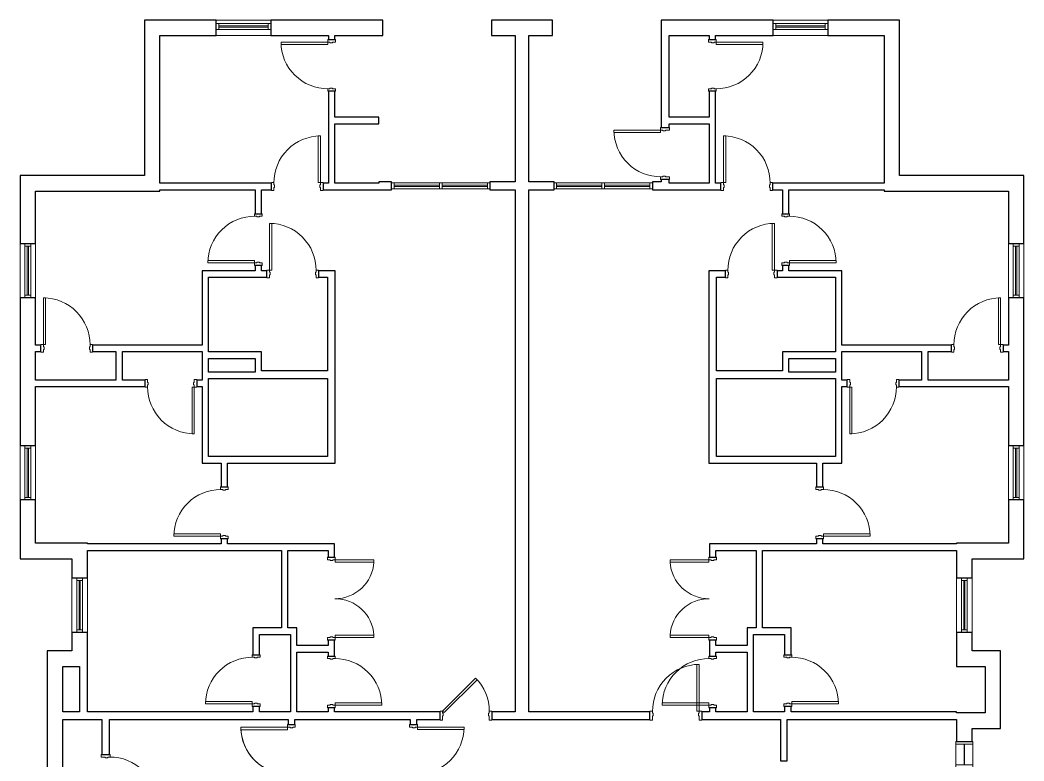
# Model space of a CAD drawing. Header units: inches. Extents: x -1080 to -305, y -1064 to 111.
# Drawn here: x -1080 to -305, y -461 to 111 of the extents above; entities that cross this region are included whole.
import ezdxf

# ---------------------------------------------------------------- set-up
doc = ezdxf.new("R2010")
doc.units = ezdxf.units.IN
doc.header["$MEASUREMENT"] = 0
for name, color, linetype, lineweight in [('A-DOOR', 31, 'Continuous', 9), ('A-DOOR-FRAM', 31, 'Continuous', 15), ('A-GLAZ-CURT', 52, 'Continuous', 9), ('A-GLAZ-CWMG', 51, 'Continuous', 9), ('A-WALL', 113, 'Continuous', 9), ('I-WALL', 2, 'Continuous', 9)]:
    doc.layers.add(name, color=color, linetype=linetype, lineweight=lineweight)

# ---------------------------------------------------------------- blocks, each defined once
blk = doc.blocks.new('Door-Single_CE_ - HM Door-2_ HM Frame-5154984-LEVEL 1')
at = {"layer": 'A-DOOR', "lineweight": 15}
for p, q in [((16.25, -39), (16.25, -3)), ((18, -3), (16.25, -3)), ((18, -3), (18, -39)), ((18, -39), (16.25, -39))]:
    blk.add_line(p, q, dxfattribs=at)
at = {"layer": 'A-DOOR'}
blk.add_arc((18, -3), 36, 179.5, 270, dxfattribs=at)
blk.add_arc((18, -3), 36, 179.5, 270, dxfattribs=at)
blk.add_arc((18, -3), 36, 179.5, 270, dxfattribs=at)
blk.add_arc((18, -3), 36, 179.5, 270, dxfattribs=at)
at = {"layer": 'A-DOOR-FRAM'}
for p, q in [((-20, 3), (-18, 3)), ((-20, -3), (-20, 3)), ((-18, 3), (-18, 0.75)), ((-18, 0.75), (-17.5, 0.75)), ((-17.5, 0.75), (-17.5, -1.25)), ((17.5, 0.75), (18, 0.75)), ((17.5, -1.25), (17.5, 0.75)), ((18, 3), (20, 3)), ((18, 0.75), (18, 3)), ((20, 3), (20, -3)), ((-18, -3), (-20, -3)), ((-18, -1.25), (-18, -3)), ((-17.5, -1.25), (-18, -1.25)), ((18, -1.25), (17.5, -1.25)), ((18, -3), (18, -1.25)), ((20, -3), (18, -3))]:
    blk.add_line(p, q, dxfattribs=at)
blk = doc.blocks.new('Door-Single_CE_ - HM Door-2_ HM Frame-5154987-LEVEL 1')
at = {"layer": 'A-DOOR', "lineweight": 15}
for p, q in [((18, 39.5), (16.25, 39.5)), ((16.25, 39.5), (16.25, 3.5)), ((18, 3.5), (18, 39.5)), ((18, 3.5), (16.25, 3.5))]:
    blk.add_line(p, q, dxfattribs=at)
at = {"layer": 'A-DOOR'}
blk.add_arc((18, 3.5), 36, 90, 180.5, dxfattribs=at)
blk.add_arc((18, 3.5), 36, 90, 180.5, dxfattribs=at)
blk.add_arc((18, 3.5), 36, 90, 180.5, dxfattribs=at)
blk.add_arc((18, 3.5), 36, 90, 180.5, dxfattribs=at)
at = {"layer": 'A-DOOR-FRAM'}
for p, q in [((-18, 3.5), (-20, 3.5)), ((-20, 3.5), (-20, -3.5)), ((-18, 1.75), (-18, 3.5)), ((-17.5, 1.75), (-18, 1.75)), ((-17.5, -0.25), (-17.5, 1.75)), ((18, 1.75), (17.5, 1.75)), ((17.5, 1.75), (17.5, -0.25)), ((20, 3.5), (18, 3.5)), ((18, 3.5), (18, 1.75)), ((20, -3.5), (20, 3.5)), ((-20, -3.5), (-18, -3.5)), ((-18, -3.5), (-18, -0.25)), ((-18, -0.25), (-17.5, -0.25)), ((17.5, -0.25), (18, -0.25)), ((18, -0.25), (18, -3.5)), ((18, -3.5), (20, -3.5))]:
    blk.add_line(p, q, dxfattribs=at)
blk = doc.blocks.new('Door-Single_CE_ - HM Door-2_ HM Frame-5154985-LEVEL 1')
at = {"layer": 'A-DOOR', "lineweight": 15}
for p, q in [((18, 39), (16.25, 39)), ((16.25, 39), (16.25, 3)), ((18, 3), (18, 39)), ((18, 3), (16.25, 3))]:
    blk.add_line(p, q, dxfattribs=at)
at = {"layer": 'A-DOOR'}
blk.add_arc((18, 3), 36, 90, 180.5, dxfattribs=at)
blk.add_arc((18, 3), 36, 90, 180.5, dxfattribs=at)
blk.add_arc((18, 3), 36, 90, 180.5, dxfattribs=at)
blk.add_arc((18, 3), 36, 90, 180.5, dxfattribs=at)
at = {"layer": 'A-DOOR-FRAM'}
for p, q in [((-18, 3), (-20, 3)), ((-20, 3), (-20, -3)), ((-18, 1.25), (-18, 3)), ((-17.5, 1.25), (-18, 1.25)), ((-17.5, -0.75), (-17.5, 1.25)), ((18, 1.25), (17.5, 1.25)), ((17.5, 1.25), (17.5, -0.75)), ((20, 3), (18, 3)), ((18, 3), (18, 1.25)), ((20, -3), (20, 3)), ((-20, -3), (-18, -3)), ((-18, -3), (-18, -0.75)), ((-18, -0.75), (-17.5, -0.75)), ((17.5, -0.75), (18, -0.75)), ((18, -0.75), (18, -3)), ((18, -3), (20, -3))]:
    blk.add_line(p, q, dxfattribs=at)
blk = doc.blocks.new('Door-Double_CE_ - WD Door-2_ HM Frame-5154991-LEVEL 1')
at = {"layer": 'A-DOOR'}
for p, q in [((-30, -3), (-28.25, -3)), ((-30, -33), (-30, -3)), ((-28.25, -3), (-28.25, -33)), ((28.25, -3), (30, -3)), ((28.25, -33), (28.25, -3)), ((30, -3), (30, -33)), ((-28.25, -33), (-30, -33)), ((30, -33), (28.25, -33))]:
    blk.add_line(p, q, dxfattribs=at)
for centre, start, end in [((-30, -3), 273.34474, 0.5), ((30, -3), 179.5, 266.63593)]:
    blk.add_arc(centre, 30, start, end, dxfattribs=at)
at = {"layer": 'A-DOOR-FRAM'}
for p, q in [((-32, 3), (-30, 3)), ((-32, -3), (-32, 3)), ((-30, 3), (-30, 0.75)), ((-30, 0.75), (-29.5, 0.75)), ((-29.5, 0.75), (-29.5, -1.25)), ((29.5, 0.75), (30, 0.75)), ((29.5, -1.25), (29.5, 0.75)), ((30, 3), (32, 3)), ((30, 0.75), (30, 3)), ((32, 3), (32, -3)), ((-30, -3), (-32, -3)), ((-30, -1.25), (-30, -3)), ((-29.5, -1.25), (-30, -1.25)), ((30, -1.25), (29.5, -1.25)), ((30, -3), (30, -1.25)), ((32, -3), (30, -3))]:
    blk.add_line(p, q, dxfattribs=at)
blk = doc.blocks.new('System Panel - zGlazed-5155006-LEVEL 1')
at = {"layer": 'A-GLAZ-CURT'}
for p, q in [((17.5, 0.5), (-17.5, 0.5)), ((-17.5, 0.5), (-17.5, -0.5)), ((17.5, -0.5), (17.5, 0.5)), ((-17.5, -0.5), (17.5, -0.5))]:
    blk.add_line(p, q, dxfattribs=at)
blk = doc.blocks.new('Rectangular Mullion - 4 1_2_ x 2_ Rectangular_CE_-5155004-LEVEL 1')
at = {"layer": 'A-GLAZ-CWMG'}
for p, q in [((-754.61, -932.89), (-719.61, -932.89)), ((-754.61, -937.39), (-719.61, -937.39))]:
    blk.add_line(p, q, dxfattribs=at)
blk = doc.blocks.new('Rectangular Mullion - 4 1_2_ x 2_ Rectangular_CE_-5155007-LEVEL 1')
at = {"layer": 'A-GLAZ-CWMG', "lineweight": 15}
for p, q in [((-2, 2.25), (0, 2.25)), ((-2, -2.25), (-2, 2.25)), ((0, 2.25), (0, -2.25)), ((0, -2.25), (-2, -2.25))]:
    blk.add_line(p, q, dxfattribs=at)
blk = doc.blocks.new('Rectangular Mullion - 4 1_2_ x 2_ Rectangular_CE_-5155008-LEVEL 1')
at = {"layer": 'A-GLAZ-CWMG', "lineweight": 15}
for p, q in [((0, 2.25), (-2, 2.25)), ((-2, 2.25), (-2, -2.25)), ((0, -2.25), (0, 2.25)), ((-2, -2.25), (0, -2.25))]:
    blk.add_line(p, q, dxfattribs=at)
blk = doc.blocks.new('Rectangular Mullion - 4 1_2_ x 2_ Rectangular_CE_-5155005-LEVEL 1')
at = {"layer": 'A-GLAZ-CWMG', "lineweight": 15}
for p, q in [((-1, 2.25), (1, 2.25)), ((-1, -2.25), (-1, 2.25)), ((1, 2.25), (1, -2.25)), ((1, -2.25), (-1, -2.25))]:
    blk.add_line(p, q, dxfattribs=at)
blk = doc.blocks.new('Door-Double_CE_ - WD Door-2_ HM Frame-5154994-LEVEL 1')
at = {"layer": 'A-DOOR'}
for p, q in [((-28.25, 33), (-30, 33)), ((-30, 33), (-30, 3)), ((-28.25, 3), (-28.25, 33)), ((30, 33), (28.25, 33)), ((28.25, 33), (28.25, 3)), ((30, 3), (30, 33)), ((-30, 3), (-28.25, 3)), ((28.25, 3), (30, 3))]:
    blk.add_line(p, q, dxfattribs=at)
for centre, start, end in [((-30, 3), 359.5, 86.65526), ((30, 3), 93.36407, 180.5)]:
    blk.add_arc(centre, 30, start, end, dxfattribs=at)
at = {"layer": 'A-DOOR-FRAM'}
for p, q in [((-30, 3), (-32, 3)), ((-32, 3), (-32, -3)), ((-30, 1.25), (-30, 3)), ((-29.5, 1.25), (-30, 1.25)), ((-29.5, -0.75), (-29.5, 1.25)), ((30, 1.25), (29.5, 1.25)), ((29.5, 1.25), (29.5, -0.75)), ((32, 3), (30, 3)), ((30, 3), (30, 1.25)), ((32, -3), (32, 3)), ((-32, -3), (-30, -3)), ((-30, -3), (-30, -0.75)), ((-30, -0.75), (-29.5, -0.75)), ((29.5, -0.75), (30, -0.75)), ((30, -0.75), (30, -3)), ((30, -3), (32, -3))]:
    blk.add_line(p, q, dxfattribs=at)
blk = doc.blocks.new('System Panel - zGlazed-5155000-LEVEL 1')
at = {"layer": 'A-GLAZ-CURT'}
for p, q in [((17.5, 0.5), (-17.5, 0.5)), ((-17.5, 0.5), (-17.5, -0.5)), ((17.5, -0.5), (17.5, 0.5)), ((-17.5, -0.5), (17.5, -0.5))]:
    blk.add_line(p, q, dxfattribs=at)
blk = doc.blocks.new('Rectangular Mullion - 4 1_2_ x 2_ Rectangular_CE_-5154998-LEVEL 1')
at = {"layer": 'A-GLAZ-CWMG'}
for p, q in [((-631.11, -932.89), (-666.11, -932.89)), ((-631.11, -937.39), (-666.11, -937.39))]:
    blk.add_line(p, q, dxfattribs=at)
blk = doc.blocks.new('Rectangular Mullion - 4 1_2_ x 2_ Rectangular_CE_-5155001-LEVEL 1')
at = {"layer": 'A-GLAZ-CWMG', "lineweight": 15}
for p, q in [((-2, 2.25), (0, 2.25)), ((-2, -2.25), (-2, 2.25)), ((0, 2.25), (0, -2.25)), ((0, -2.25), (-2, -2.25))]:
    blk.add_line(p, q, dxfattribs=at)
blk = doc.blocks.new('Rectangular Mullion - 4 1_2_ x 2_ Rectangular_CE_-5155002-LEVEL 1')
at = {"layer": 'A-GLAZ-CWMG', "lineweight": 15}
for p, q in [((0, 2.25), (-2, 2.25)), ((-2, 2.25), (-2, -2.25)), ((0, -2.25), (0, 2.25)), ((-2, -2.25), (0, -2.25))]:
    blk.add_line(p, q, dxfattribs=at)
blk = doc.blocks.new('Rectangular Mullion - 4 1_2_ x 2_ Rectangular_CE_-5154999-LEVEL 1')
at = {"layer": 'A-GLAZ-CWMG', "lineweight": 15}
for p, q in [((-1, 2.25), (1, 2.25)), ((-1, -2.25), (-1, 2.25)), ((1, 2.25), (1, -2.25)), ((1, -2.25), (-1, -2.25))]:
    blk.add_line(p, q, dxfattribs=at)
blk = doc.blocks.new('Door-Single-Sidelite_CE_ - WD Door-2_ HM Frame-Sidelite-5155009-LEVEL 1')
at = {"layer": 'A-DOOR'}
for p, q in [((18, 39), (16, 39)), ((16, 39), (16, 3)), ((18, 3), (18, 39)), ((16, 3), (18, 3))]:
    blk.add_line(p, q, dxfattribs=at)
at = {"layer": 'A-DOOR', "lineweight": 15}
for p, q in [((-20, 0.125), (-36, 0.125)), ((-36, 0.125), (-36, -0.125)), ((-20, -0.125), (-20, 0.125)), ((-36, -0.125), (-20, -0.125))]:
    blk.add_line(p, q, dxfattribs=at)
at = {"layer": 'A-DOOR'}
for start, end in [(93.203874, 180.5), (90, 179.5)]:
    blk.add_arc((18, 3), 36, start, end, dxfattribs=at)
at = {"layer": 'A-DOOR-FRAM'}
for p, q in [((-36, 3), (-38, 3)), ((-38, 3), (-38, -3)), ((-36, -3), (-36, 3)), ((-18, 3), (-20, 3)), ((-20, 3), (-20, -3)), ((-18, 1), (-18, 3)), ((-17.5, 1), (-18, 1)), ((-17.5, -1), (-17.5, 1)), ((18, 1), (17.5, 1)), ((17.5, 1), (17.5, -1)), ((20, 3), (18, 3)), ((18, 3), (18, 1)), ((20, -3), (20, 3)), ((-38, -3), (-36, -3)), ((-20, -3), (-18, -3)), ((-18, -3), (-18, -1)), ((-18, -1), (-17.5, -1)), ((17.5, -1), (18, -1)), ((18, -1), (18, -3)), ((18, -3), (20, -3))]:
    blk.add_line(p, q, dxfattribs=at)
at = {"layer": 'A-DOOR-FRAM', "lineweight": 9}
for p, q in [((-36, 3), (-20, 3)), ((-20, -3), (-36, -3))]:
    blk.add_line(p, q, dxfattribs=at)
blk = doc.blocks.new('Door-Single-Sidelite_CE_ - WD Door-2_ HM Frame-Sidelite-5154986-LEVEL 1')
at = {"layer": 'A-DOOR'}
for p, q in [((18, 42.5), (16, 42.5)), ((16, 42.5), (16, 6.5)), ((18, 6.5), (18, 42.5)), ((16, 6.5), (18, 6.5))]:
    blk.add_line(p, q, dxfattribs=at)
at = {"layer": 'A-DOOR', "lineweight": 15}
for p, q in [((-20, 0.125), (-36, 0.125)), ((-36, 0.125), (-36, -0.125)), ((-20, -0.125), (-20, 0.125)), ((-36, -0.125), (-20, -0.125))]:
    blk.add_line(p, q, dxfattribs=at)
at = {"layer": 'A-DOOR'}
for start, end in [(93.203874, 180.5), (90, 179.5)]:
    blk.add_arc((18, 6.5), 36, start, end, dxfattribs=at)
at = {"layer": 'A-DOOR-FRAM'}
for p, q in [((-36, 6.5), (-38, 6.5)), ((-38, 6.5), (-38, -6.5)), ((-36, -6.5), (-36, 6.5)), ((-18, 6.5), (-20, 6.5)), ((-20, 6.5), (-20, -6.5)), ((-18, 4.5), (-18, 6.5)), ((-17.5, 4.5), (-18, 4.5)), ((-18, -6.5), (-18, 2.5)), ((-18, 2.5), (-17.5, 2.5)), ((-17.5, 2.5), (-17.5, 4.5)), ((18, 4.5), (17.5, 4.5)), ((17.5, 4.5), (17.5, 2.5)), ((17.5, 2.5), (18, 2.5)), ((20, 6.5), (18, 6.5)), ((18, 6.5), (18, 4.5)), ((18, 2.5), (18, -6.5)), ((20, -6.5), (20, 6.5)), ((-38, -6.5), (-36, -6.5)), ((-20, -6.5), (-18, -6.5)), ((18, -6.5), (20, -6.5))]:
    blk.add_line(p, q, dxfattribs=at)
at = {"layer": 'A-DOOR-FRAM', "lineweight": 9}
for p, q in [((-36, 6.5), (-20, 6.5)), ((-20, -6.5), (-36, -6.5))]:
    blk.add_line(p, q, dxfattribs=at)
blk = doc.blocks.new('System Panel - zGlazed-5155025-LEVEL 1')
at = {"layer": 'A-GLAZ-CURT'}
for p, q in [((19, 0.5), (-19, 0.5)), ((-19, 0.5), (-19, -0.5)), ((19, -0.5), (19, 0.5)), ((-19, -0.5), (19, -0.5))]:
    blk.add_line(p, q, dxfattribs=at)
blk = doc.blocks.new('Rectangular Mullion - 4 1_2_ x 2_ Rectangular_CE_-5155024-LEVEL 1')
at = {"layer": 'A-GLAZ-CWMG'}
for p, q in [((-926.86, -1055.89), (-888.86, -1055.89)), ((-926.86, -1060.39), (-888.86, -1060.39))]:
    blk.add_line(p, q, dxfattribs=at)
blk = doc.blocks.new('Rectangular Mullion - 4 1_2_ x 2_ Rectangular_CE_-5155026-LEVEL 1')
at = {"layer": 'A-GLAZ-CWMG', "lineweight": 15}
for p, q in [((-2, 2.25), (0, 2.25)), ((-2, -2.25), (-2, 2.25)), ((0, 2.25), (0, -2.25)), ((0, -2.25), (-2, -2.25))]:
    blk.add_line(p, q, dxfattribs=at)
blk = doc.blocks.new('Rectangular Mullion - 4 1_2_ x 2_ Rectangular_CE_-5155027-LEVEL 1')
at = {"layer": 'A-GLAZ-CWMG', "lineweight": 15}
for p, q in [((0, 2.25), (-2, 2.25)), ((-2, 2.25), (-2, -2.25)), ((0, -2.25), (0, 2.25)), ((-2, -2.25), (0, -2.25))]:
    blk.add_line(p, q, dxfattribs=at)
blk = doc.blocks.new('System Panel - zGlazed-5155020-LEVEL 1')
at = {"layer": 'A-GLAZ-CURT'}
for p, q in [((19, 0.5), (-19, 0.5)), ((-19, 0.5), (-19, -0.5)), ((19, -0.5), (19, 0.5)), ((-19, -0.5), (19, -0.5))]:
    blk.add_line(p, q, dxfattribs=at)
blk = doc.blocks.new('Rectangular Mullion - 4 1_2_ x 2_ Rectangular_CE_-5155019-LEVEL 1')
at = {"layer": 'A-GLAZ-CWMG'}
for p, q in [((-458.86, -1055.89), (-496.86, -1055.89)), ((-458.86, -1060.39), (-496.86, -1060.39))]:
    blk.add_line(p, q, dxfattribs=at)
blk = doc.blocks.new('Rectangular Mullion - 4 1_2_ x 2_ Rectangular_CE_-5155021-LEVEL 1')
at = {"layer": 'A-GLAZ-CWMG', "lineweight": 15}
for p, q in [((-2, 2.25), (0, 2.25)), ((-2, -2.25), (-2, 2.25)), ((0, 2.25), (0, -2.25)), ((0, -2.25), (-2, -2.25))]:
    blk.add_line(p, q, dxfattribs=at)
blk = doc.blocks.new('Rectangular Mullion - 4 1_2_ x 2_ Rectangular_CE_-5155022-LEVEL 1')
at = {"layer": 'A-GLAZ-CWMG', "lineweight": 15}
for p, q in [((0, 2.25), (-2, 2.25)), ((-2, 2.25), (-2, -2.25)), ((0, -2.25), (0, 2.25)), ((-2, -2.25), (0, -2.25))]:
    blk.add_line(p, q, dxfattribs=at)
blk = doc.blocks.new('Door-Single_CE_ - HM Door-2_ HM Frame-5154988-LEVEL 1')
at = {"layer": 'A-DOOR', "lineweight": 15}
for p, q in [((-8.69, -27.72), (16.76, -2.26)), ((18, -3.5), (-7.46, -28.96)), ((18, -3.5), (16.76, -2.26)), ((-7.46, -28.96), (-8.69, -27.72))]:
    blk.add_line(p, q, dxfattribs=at)
at = {"layer": 'A-DOOR'}
blk.add_arc((18, -3.5), 36, 179.5, 225, dxfattribs=at)
blk.add_arc((18, -3.5), 36, 179.5, 225, dxfattribs=at)
blk.add_arc((18, -3.5), 36, 179.5, 225, dxfattribs=at)
blk.add_arc((18, -3.5), 36, 179.5, 225, dxfattribs=at)
at = {"layer": 'A-DOOR-FRAM'}
for p, q in [((-20, 3.5), (-18, 3.5)), ((-20, -3.5), (-20, 3.5)), ((-18, 3.5), (-18, 0.25)), ((-18, 0.25), (-17.5, 0.25)), ((-17.5, 0.25), (-17.5, -1.75)), ((17.5, 0.25), (18, 0.25)), ((17.5, -1.75), (17.5, 0.25)), ((18, 3.5), (20, 3.5)), ((18, 0.25), (18, 3.5)), ((20, 3.5), (20, -3.5)), ((-18, -3.5), (-20, -3.5)), ((-18, -1.75), (-18, -3.5)), ((-17.5, -1.75), (-18, -1.75)), ((18, -1.75), (17.5, -1.75)), ((18, -3.5), (18, -1.75)), ((20, -3.5), (18, -3.5))]:
    blk.add_line(p, q, dxfattribs=at)

msp = doc.modelspace()

# ---------------------------------------------------------------- linework, layer by layer
at = {"layer": 'A-WALL', "lineweight": 25}
for p, q in [((-984.36, 110.86), (-984.36, -9.14)), ((-928.86, 110.86), (-984.36, 110.86)), ((-928.86, 98.86), (-928.86, 110.86)), ((-800.36, 110.86), (-886.86, 110.86)), ((-886.86, 110.86), (-886.86, 98.86)), ((-800.36, 98.86), (-800.36, 110.86)), ((-669.36, 110.86), (-716.36, 110.86)), ((-716.36, 110.86), (-716.36, 98.86)), ((-669.36, 98.86), (-669.36, 110.86)), ((-498.86, 110.86), (-585.36, 110.86)), ((-585.36, 110.86), (-585.36, 27.86)), ((-498.86, 98.86), (-498.86, 110.86)), ((-401.36, 110.86), (-456.86, 110.86)), ((-456.86, 110.86), (-456.86, 98.86)), ((-401.36, -9.14), (-401.36, 110.86)), ((-972.36, -15.14), (-972.36, 98.86)), ((-972.36, 98.86), (-928.86, 98.86)), ((-886.86, 98.86), (-842.36, 98.86)), ((-837.36, 98.86), (-800.36, 98.86)), ((-716.36, 98.86), (-698.11, 98.86)), ((-698.11, 98.86), (-698.11, -14.14)), ((-687.61, 98.86), (-669.36, 98.86)), ((-687.61, -14.14), (-687.61, 98.86)), ((-579.36, 98.86), (-548.36, 98.86)), ((-579.36, 35.86), (-579.36, 98.86)), ((-543.36, 98.86), (-498.86, 98.86)), ((-456.86, 98.86), (-413.36, 98.86)), ((-413.36, 98.86), (-413.36, -15.14)), ((-585.36, 27.86), (-579.36, 27.86)), ((-579.36, 27.86), (-579.36, 30.86)), ((-1080.36, -9.14), (-1080.36, -61.64)), ((-984.36, -9.14), (-1080.36, -9.14)), ((-793.61, -14.14), (-803.36, -14.14)), ((-803.36, -14.14), (-803.36, -15.14)), ((-793.61, -20.14), (-793.61, -14.14)), ((-698.11, -14.14), (-717.61, -14.14)), ((-717.61, -14.14), (-717.61, -20.14)), ((-668.11, -14.14), (-687.61, -14.14)), ((-668.11, -20.14), (-668.11, -14.14)), ((-585.36, -14.14), (-592.11, -14.14)), ((-592.11, -14.14), (-592.11, -20.14)), ((-585.36, -12.14), (-585.36, -14.14)), ((-579.36, -12.14), (-585.36, -12.14)), ((-579.36, -15.14), (-579.36, -12.14)), ((-305.36, -9.14), (-401.36, -9.14)), ((-305.36, -61.64), (-305.36, -9.14)), ((-1068.36, -61.64), (-1068.36, -21.14)), ((-1068.36, -21.14), (-972.36, -21.14)), ((-972.36, -21.14), (-972.36, -20.14)), ((-803.36, -20.14), (-793.61, -20.14)), ((-717.61, -20.14), (-698.11, -20.14)), ((-698.11, -20.14), (-698.11, -423.14)), ((-687.61, -423.14), (-687.61, -20.14)), ((-687.61, -20.14), (-668.11, -20.14)), ((-592.11, -20.14), (-579.36, -20.14)), ((-413.36, -20.14), (-413.36, -21.14)), ((-413.36, -21.14), (-317.36, -21.14)), ((-317.36, -21.14), (-317.36, -61.64)), ((-1080.36, -61.64), (-1068.36, -61.64)), ((-317.36, -61.64), (-305.36, -61.64)), ((-837.13, -82.64), (-843.13, -82.64)), ((-837.13, -226.14), (-837.13, -82.64)), ((-548.59, -82.64), (-548.59, -226.14)), ((-542.59, -82.64), (-548.59, -82.64)), ((-843.13, -87.64), (-843.13, -159.89)), ((-542.59, -159.89), (-542.59, -87.64)), ((-1068.36, -103.64), (-1080.36, -103.64)), ((-1080.36, -103.64), (-1080.36, -217.64)), ((-1068.36, -140.14), (-1068.36, -103.64)), ((-317.36, -103.64), (-317.36, -140.14)), ((-305.36, -103.64), (-317.36, -103.64)), ((-305.36, -217.64), (-305.36, -103.64)), ((-1068.36, -167.14), (-1068.36, -145.14)), ((-317.36, -145.14), (-317.36, -167.14)), ((-898.86, -159.89), (-898.86, -160.89)), ((-843.13, -159.89), (-893.86, -159.89)), ((-491.86, -159.89), (-542.59, -159.89)), ((-486.86, -160.89), (-486.86, -159.89)), ((-898.86, -165.89), (-843.13, -165.89)), ((-843.13, -165.89), (-843.13, -226.14)), ((-542.59, -226.14), (-542.59, -165.89)), ((-542.59, -165.89), (-486.86, -165.89)), ((-1068.36, -217.64), (-1068.36, -172.14)), ((-317.36, -172.14), (-317.36, -217.64)), ((-1080.36, -217.64), (-1068.36, -217.64)), ((-317.36, -217.64), (-305.36, -217.64)), ((-1068.36, -259.64), (-1080.36, -259.64)), ((-1080.36, -259.64), (-1080.36, -305.14)), ((-1068.36, -293.14), (-1068.36, -259.64)), ((-317.36, -259.64), (-317.36, -293.14)), ((-305.36, -259.64), (-317.36, -259.64)), ((-305.36, -305.14), (-305.36, -259.64)), ((-1028.36, -293.14), (-1068.36, -293.14)), ((-1028.36, -293.64), (-1028.36, -293.14)), ((-317.36, -293.14), (-357.36, -293.14)), ((-357.36, -293.14), (-357.36, -293.64)), ((-1028.36, -319.89), (-1028.36, -298.64)), ((-357.36, -298.64), (-357.36, -319.89)), ((-1080.36, -305.14), (-1040.36, -305.14)), ((-1040.36, -305.14), (-1040.36, -319.89)), ((-345.36, -305.14), (-305.36, -305.14)), ((-345.36, -319.89), (-345.36, -305.14)), ((-1040.36, -319.89), (-1028.36, -319.89)), ((-357.36, -319.89), (-345.36, -319.89)), ((-1028.36, -361.89), (-1040.36, -361.89)), ((-1040.36, -361.89), (-1040.36, -376.14)), ((-1028.36, -423.14), (-1028.36, -361.89)), ((-357.36, -361.89), (-357.36, -388.14)), ((-345.36, -361.89), (-357.36, -361.89)), ((-345.36, -376.14), (-345.36, -361.89)), ((-1059.36, -376.14), (-1059.36, -576.14)), ((-1040.36, -376.14), (-1059.36, -376.14)), ((-323.36, -376.14), (-345.36, -376.14)), ((-323.36, -436.14), (-323.36, -376.14)), ((-1047.36, -423.14), (-1047.36, -388.14)), ((-1047.36, -388.14), (-1034.36, -388.14)), ((-1034.36, -388.14), (-1034.36, -423.14)), ((-357.36, -388.14), (-335.36, -388.14)), ((-335.36, -388.14), (-335.36, -424.14)), ((-1034.36, -423.14), (-1047.36, -423.14)), ((-900.63, -423.14), (-1028.36, -423.14)), ((-871.63, -423.14), (-895.63, -423.14)), ((-842.63, -423.14), (-866.63, -423.14)), ((-756.11, -423.14), (-837.63, -423.14)), ((-756.11, -429.14), (-756.11, -423.14)), ((-698.11, -423.14), (-716.11, -423.14)), ((-716.11, -423.14), (-716.11, -429.14)), ((-594.09, -423.14), (-687.61, -423.14)), ((-594.09, -429.14), (-594.09, -423.14)), ((-548.09, -423.14), (-554.09, -423.14)), ((-554.09, -423.14), (-554.09, -429.14)), ((-519.09, -423.14), (-543.09, -423.14)), ((-490.09, -423.14), (-514.09, -423.14)), ((-357.36, -423.14), (-485.09, -423.14)), ((-357.36, -424.14), (-357.36, -423.14)), ((-335.36, -424.14), (-357.36, -424.14)), ((-1047.36, -523.14), (-1047.36, -429.14)), ((-1047.36, -429.14), (-1017.36, -429.14)), ((-1017.36, -429.14), (-1017.36, -456.14)), ((-1011.36, -429.14), (-873.36, -429.14)), ((-1011.36, -456.14), (-1011.36, -429.14)), ((-868.36, -429.14), (-779.11, -429.14)), ((-774.11, -429.14), (-756.11, -429.14)), ((-716.11, -429.14), (-594.09, -429.14)), ((-554.09, -429.14), (-493.24, -429.14)), ((-488.24, -429.14), (-357.36, -429.14)), ((-357.36, -429.14), (-357.36, -446.14)), ((-345.36, -436.14), (-323.36, -436.14)), ((-345.36, -446.14), (-345.36, -436.14)), ((-357.36, -446.14), (-345.36, -446.14)), ((-1017.36, -456.14), (-1011.36, -456.14))]:
    msp.add_line(p, q, dxfattribs=at)
at = {"layer": 'A-WALL'}
for p, q in [((-928.86, 110.86), (-886.86, 110.86)), ((-498.86, 110.86), (-456.86, 110.86)), ((-886.86, 98.86), (-928.86, 98.86)), ((-456.86, 98.86), (-498.86, 98.86)), ((-1080.36, -103.64), (-1080.36, -61.64)), ((-1068.36, -61.64), (-1068.36, -103.64)), ((-317.36, -103.64), (-317.36, -61.64)), ((-305.36, -61.64), (-305.36, -103.64)), ((-1080.36, -259.64), (-1080.36, -217.64)), ((-1068.36, -217.64), (-1068.36, -259.64)), ((-317.36, -259.64), (-317.36, -217.64)), ((-305.36, -217.64), (-305.36, -259.64)), ((-1040.36, -361.89), (-1040.36, -319.89)), ((-1028.36, -319.89), (-1028.36, -361.89)), ((-357.36, -361.89), (-357.36, -319.89)), ((-345.36, -319.89), (-345.36, -361.89))]:
    msp.add_line(p, q, dxfattribs=at)
at = {"layer": 'I-WALL', "lineweight": 25}
for p, q in [((-842.36, 98.86), (-842.36, 95.86)), ((-842.36, 95.86), (-837.36, 95.86)), ((-837.36, 95.86), (-837.36, 98.86)), ((-548.36, 98.86), (-548.36, 95.86)), ((-548.36, 95.86), (-543.36, 95.86)), ((-543.36, 95.86), (-543.36, 98.86)), ((-842.36, 55.86), (-842.36, -15.14)), ((-837.36, 55.86), (-842.36, 55.86)), ((-837.36, 35.86), (-837.36, 55.86)), ((-548.36, 55.86), (-548.36, 35.86)), ((-543.36, 55.86), (-548.36, 55.86)), ((-543.36, -15.14), (-543.36, 55.86)), ((-803.36, 35.86), (-837.36, 35.86)), ((-803.36, 30.86), (-803.36, 35.86)), ((-548.36, 35.86), (-579.36, 35.86)), ((-837.36, -15.14), (-837.36, 30.86)), ((-837.36, 30.86), (-803.36, 30.86)), ((-579.36, 30.86), (-548.36, 30.86)), ((-548.36, 30.86), (-548.36, -15.14)), ((-886.36, -15.14), (-972.36, -15.14)), ((-886.36, -20.14), (-886.36, -15.14)), ((-842.36, -15.14), (-846.36, -15.14)), ((-846.36, -15.14), (-846.36, -20.14)), ((-803.36, -15.14), (-837.36, -15.14)), ((-548.36, -15.14), (-579.36, -15.14)), ((-539.36, -15.14), (-543.36, -15.14)), ((-539.36, -20.14), (-539.36, -15.14)), ((-413.36, -15.14), (-499.36, -15.14)), ((-499.36, -15.14), (-499.36, -20.14)), ((-972.36, -20.14), (-898.86, -20.14)), ((-898.86, -20.14), (-898.86, -38.64)), ((-893.86, -20.14), (-886.36, -20.14)), ((-893.86, -38.64), (-893.86, -20.14)), ((-846.36, -20.14), (-803.36, -20.14)), ((-579.36, -20.14), (-539.36, -20.14)), ((-499.36, -20.14), (-491.86, -20.14)), ((-491.86, -20.14), (-491.86, -38.64)), ((-486.86, -20.14), (-413.36, -20.14)), ((-486.86, -38.64), (-486.86, -20.14)), ((-898.86, -38.64), (-893.86, -38.64)), ((-491.86, -38.64), (-486.86, -38.64)), ((-898.86, -82.64), (-939.86, -82.64)), ((-939.86, -82.64), (-939.86, -140.14)), ((-898.86, -78.64), (-898.86, -82.64)), ((-893.86, -78.64), (-898.86, -78.64)), ((-893.86, -82.64), (-893.86, -78.64)), ((-889.86, -82.64), (-893.86, -82.64)), ((-889.86, -87.64), (-889.86, -82.64)), ((-843.13, -82.64), (-849.86, -82.64)), ((-849.86, -82.64), (-849.86, -87.64)), ((-535.86, -82.64), (-542.59, -82.64)), ((-535.86, -87.64), (-535.86, -82.64)), ((-491.86, -82.64), (-495.86, -82.64)), ((-495.86, -82.64), (-495.86, -87.64)), ((-491.86, -78.64), (-491.86, -82.64)), ((-486.86, -78.64), (-491.86, -78.64)), ((-486.86, -82.64), (-486.86, -78.64)), ((-445.86, -82.64), (-486.86, -82.64)), ((-445.86, -140.14), (-445.86, -82.64)), ((-934.86, -87.64), (-889.86, -87.64)), ((-934.86, -145.39), (-934.86, -87.64)), ((-849.86, -87.64), (-843.13, -87.64)), ((-542.59, -87.64), (-535.86, -87.64)), ((-495.86, -87.64), (-450.86, -87.64)), ((-450.86, -87.64), (-450.86, -145.39)), ((-1064.36, -140.14), (-1068.36, -140.14)), ((-1068.36, -145.14), (-1064.36, -145.14)), ((-1064.36, -145.14), (-1064.36, -140.14)), ((-939.86, -140.14), (-1024.36, -140.14)), ((-1024.36, -140.14), (-1024.36, -145.14)), ((-1024.36, -145.14), (-1006.36, -145.14)), ((-1006.36, -145.14), (-1006.36, -167.14)), ((-1001.36, -145.14), (-939.86, -145.14)), ((-1001.36, -167.14), (-1001.36, -145.14)), ((-939.86, -145.14), (-939.86, -167.14)), ((-893.86, -145.39), (-934.86, -145.39)), ((-893.86, -159.89), (-893.86, -145.39)), ((-491.86, -145.39), (-491.86, -159.89)), ((-450.86, -145.39), (-491.86, -145.39)), ((-361.36, -140.14), (-445.86, -140.14)), ((-445.86, -167.14), (-445.86, -145.14)), ((-445.86, -145.14), (-384.36, -145.14)), ((-384.36, -145.14), (-384.36, -167.14)), ((-379.36, -145.14), (-361.36, -145.14)), ((-379.36, -167.14), (-379.36, -145.14)), ((-361.36, -145.14), (-361.36, -140.14)), ((-317.36, -140.14), (-321.36, -140.14)), ((-321.36, -140.14), (-321.36, -145.14)), ((-321.36, -145.14), (-317.36, -145.14)), ((-934.86, -160.89), (-934.86, -150.39)), ((-934.86, -150.39), (-898.86, -150.39)), ((-898.86, -150.39), (-898.86, -159.89)), ((-486.86, -159.89), (-486.86, -150.39)), ((-486.86, -150.39), (-450.86, -150.39)), ((-450.86, -150.39), (-450.86, -160.89)), ((-898.86, -160.89), (-934.86, -160.89)), ((-450.86, -160.89), (-486.86, -160.89)), ((-1006.36, -167.14), (-1068.36, -167.14)), ((-983.86, -167.14), (-1001.36, -167.14)), ((-983.86, -172.14), (-983.86, -167.14)), ((-939.86, -167.14), (-943.86, -167.14)), ((-943.86, -167.14), (-943.86, -172.14)), ((-934.86, -226.14), (-934.86, -165.89)), ((-934.86, -165.89), (-898.86, -165.89)), ((-486.86, -165.89), (-450.86, -165.89)), ((-450.86, -165.89), (-450.86, -226.14)), ((-441.86, -167.14), (-445.86, -167.14)), ((-441.86, -172.14), (-441.86, -167.14)), ((-384.36, -167.14), (-401.86, -167.14)), ((-401.86, -167.14), (-401.86, -172.14)), ((-317.36, -167.14), (-379.36, -167.14)), ((-1068.36, -172.14), (-983.86, -172.14)), ((-943.86, -172.14), (-939.86, -172.14)), ((-939.86, -172.14), (-939.86, -231.14)), ((-445.86, -231.14), (-445.86, -172.14)), ((-445.86, -172.14), (-441.86, -172.14)), ((-401.86, -172.14), (-317.36, -172.14)), ((-939.86, -231.14), (-925.13, -231.14)), ((-843.13, -226.14), (-934.86, -226.14)), ((-925.13, -231.14), (-925.13, -249.64)), ((-920.13, -231.14), (-837.13, -231.14)), ((-920.13, -249.64), (-920.13, -231.14)), ((-837.13, -231.14), (-837.13, -226.14)), ((-548.59, -226.14), (-548.59, -231.14)), ((-548.59, -231.14), (-465.59, -231.14)), ((-450.86, -226.14), (-542.59, -226.14)), ((-465.59, -231.14), (-465.59, -249.64)), ((-460.59, -231.14), (-445.86, -231.14)), ((-460.59, -249.64), (-460.59, -231.14)), ((-925.13, -249.64), (-920.13, -249.64)), ((-465.59, -249.64), (-460.59, -249.64)), ((-925.13, -293.64), (-1028.36, -293.64)), ((-925.13, -289.64), (-925.13, -293.64)), ((-920.13, -289.64), (-925.13, -289.64)), ((-920.13, -293.64), (-920.13, -289.64)), ((-837.63, -293.64), (-920.13, -293.64)), ((-837.63, -303.89), (-837.63, -293.64)), ((-465.59, -293.64), (-548.09, -293.64)), ((-548.09, -293.64), (-548.09, -303.89)), ((-465.59, -289.64), (-465.59, -293.64)), ((-460.59, -289.64), (-465.59, -289.64)), ((-460.59, -293.64), (-460.59, -289.64)), ((-357.36, -293.64), (-460.59, -293.64)), ((-1028.36, -298.64), (-878.63, -298.64)), ((-878.63, -298.64), (-878.63, -358.51)), ((-873.63, -298.64), (-842.63, -298.64)), ((-873.63, -358.51), (-873.63, -298.64)), ((-842.63, -298.64), (-842.63, -303.89)), ((-543.09, -298.64), (-512.09, -298.64)), ((-543.09, -303.89), (-543.09, -298.64)), ((-512.09, -298.64), (-512.09, -358.51)), ((-507.09, -298.64), (-357.36, -298.64)), ((-507.09, -358.51), (-507.09, -298.64)), ((-842.63, -303.89), (-837.63, -303.89)), ((-548.09, -303.89), (-543.09, -303.89)), ((-878.63, -358.51), (-900.63, -358.51)), ((-900.63, -358.51), (-900.63, -379.14)), ((-895.63, -363.51), (-871.63, -363.51)), ((-895.63, -379.14), (-895.63, -363.51)), ((-866.63, -358.51), (-873.63, -358.51)), ((-871.63, -363.51), (-871.63, -423.14)), ((-866.63, -372.14), (-866.63, -358.51)), ((-519.09, -358.51), (-519.09, -372.14)), ((-512.09, -358.51), (-519.09, -358.51)), ((-514.09, -423.14), (-514.09, -363.51)), ((-514.09, -363.51), (-490.09, -363.51)), ((-485.09, -358.51), (-507.09, -358.51)), ((-490.09, -363.51), (-490.09, -379.14)), ((-485.09, -379.14), (-485.09, -358.51)), ((-842.63, -367.89), (-842.63, -372.14)), ((-837.63, -367.89), (-842.63, -367.89)), ((-837.63, -380.14), (-837.63, -367.89)), ((-548.09, -367.89), (-548.09, -380.14)), ((-543.09, -367.89), (-548.09, -367.89)), ((-543.09, -372.14), (-543.09, -367.89)), ((-900.63, -379.14), (-895.63, -379.14)), ((-842.63, -372.14), (-866.63, -372.14)), ((-866.63, -377.14), (-842.63, -377.14)), ((-866.63, -423.14), (-866.63, -377.14)), ((-842.63, -377.14), (-842.63, -380.14)), ((-519.09, -372.14), (-543.09, -372.14)), ((-543.09, -380.14), (-543.09, -377.14)), ((-543.09, -377.14), (-519.09, -377.14)), ((-519.09, -377.14), (-519.09, -423.14)), ((-490.09, -379.14), (-485.09, -379.14)), ((-842.63, -380.14), (-837.63, -380.14)), ((-548.09, -380.14), (-543.09, -380.14)), ((-900.63, -419.14), (-900.63, -423.14)), ((-895.63, -419.14), (-900.63, -419.14)), ((-895.63, -423.14), (-895.63, -419.14)), ((-842.63, -420.14), (-842.63, -423.14)), ((-837.63, -420.14), (-842.63, -420.14)), ((-837.63, -423.14), (-837.63, -420.14)), ((-548.09, -420.14), (-548.09, -423.14)), ((-543.09, -420.14), (-548.09, -420.14)), ((-543.09, -423.14), (-543.09, -420.14)), ((-490.09, -419.14), (-490.09, -423.14)), ((-485.09, -419.14), (-490.09, -419.14)), ((-485.09, -423.14), (-485.09, -419.14)), ((-873.36, -429.14), (-873.36, -433.14)), ((-873.36, -433.14), (-868.36, -433.14)), ((-868.36, -433.14), (-868.36, -429.14)), ((-779.11, -429.14), (-779.11, -433.14)), ((-779.11, -433.14), (-774.11, -433.14)), ((-774.11, -433.14), (-774.11, -429.14)), ((-493.24, -429.14), (-493.24, -461.14)), ((-488.24, -461.14), (-488.24, -429.14)), ((-493.24, -461.14), (-488.24, -461.14))]:
    msp.add_line(p, q, dxfattribs=at)

# ---------------------------------------------------------------- block references
at = {"layer": 'A-DOOR'}
for name, p, rotation in [('Door-Single_CE_ - HM Door-2_ HM Frame-5154985-LEVEL 1', (-839.86, 75.86), 89.99999999999982), ('Door-Single_CE_ - HM Door-2_ HM Frame-5154984-LEVEL 1', (-545.86, 75.86), 89.99999999999991), ('Door-Single_CE_ - HM Door-2_ HM Frame-5154987-LEVEL 1', (-582.36, 7.86), 89.99999999999991), ('Door-Single_CE_ - HM Door-2_ HM Frame-5154984-LEVEL 1', (-519.36, -17.64), 180), ('Door-Single_CE_ - HM Door-2_ HM Frame-5154984-LEVEL 1', (-896.36, -58.64), 269.9999999999998), ('Door-Single_CE_ - HM Door-2_ HM Frame-5154985-LEVEL 1', (-489.36, -58.64), 269.9999999999999), ('Door-Single_CE_ - HM Door-2_ HM Frame-5154984-LEVEL 1', (-869.86, -85.14), 180), ('Door-Single_CE_ - HM Door-2_ HM Frame-5154984-LEVEL 1', (-1044.36, -142.64), 180), ('Door-Single_CE_ - HM Door-2_ HM Frame-5154985-LEVEL 1', (-421.86, -169.64), 180), ('Door-Single_CE_ - HM Door-2_ HM Frame-5154984-LEVEL 1', (-922.63, -269.64), 269.9999999999998), ('Door-Single_CE_ - HM Door-2_ HM Frame-5154985-LEVEL 1', (-463.09, -269.64), 269.9999999999999), ('Door-Double_CE_ - WD Door-2_ HM Frame-5154994-LEVEL 1', (-840.13, -335.89), 269.9999999999998), ('Door-Double_CE_ - WD Door-2_ HM Frame-5154991-LEVEL 1', (-545.59, -335.89), 269.9999999999999), ('Door-Single_CE_ - HM Door-2_ HM Frame-5154984-LEVEL 1', (-898.13, -399.14), 270), ('Door-Single_CE_ - HM Door-2_ HM Frame-5154985-LEVEL 1', (-487.59, -399.14), 269.9999999999998), ('Door-Single_CE_ - HM Door-2_ HM Frame-5154985-LEVEL 1', (-840.13, -400.14), 269.9999999999998), ('Door-Single_CE_ - HM Door-2_ HM Frame-5154984-LEVEL 1', (-545.59, -400.14), 269.9999999999999), ('Door-Single_CE_ - HM Door-2_ HM Frame-5154988-LEVEL 1', (-736.11, -426.14), 180), ('Door-Single-Sidelite_CE_ - WD Door-2_ HM Frame-Sidelite-5155009-LEVEL 1', (-870.86, -453.14), 89.99999999999969), ('Door-Single_CE_ - HM Door-2_ HM Frame-5154984-LEVEL 1', (-776.61, -453.14), 89.99999999999969), ('Door-Single-Sidelite_CE_ - WD Door-2_ HM Frame-Sidelite-5154986-LEVEL 1', (-351.36, -484.14), 269.9999999999999), ('Door-Single_CE_ - HM Door-2_ HM Frame-5154987-LEVEL 1', (-1014.36, -476.14), 269.9999999999997)]:
    msp.add_blockref(name, p, dxfattribs=dict(at, rotation=rotation))
for name, p in [('Door-Single_CE_ - HM Door-2_ HM Frame-5154985-LEVEL 1', (-866.36, -17.64)), ('Door-Single_CE_ - HM Door-2_ HM Frame-5154985-LEVEL 1', (-515.86, -85.14)), ('Door-Single_CE_ - HM Door-2_ HM Frame-5154985-LEVEL 1', (-341.36, -142.64)), ('Door-Single_CE_ - HM Door-2_ HM Frame-5154984-LEVEL 1', (-963.86, -169.64)), ('Door-Single_CE_ - HM Door-2_ HM Frame-5154987-LEVEL 1', (-574.09, -426.14))]:
    msp.add_blockref(name, p, dxfattribs=at)
at = {"layer": 'A-GLAZ-CURT'}
for name, p, rotation in [('System Panel - zGlazed-5155020-LEVEL 1', (-907.86, 105.86), 180), ('System Panel - zGlazed-5155000-LEVEL 1', (-774.11, -17.14), 180), ('System Panel - zGlazed-5155000-LEVEL 1', (-737.11, -17.14), 180), ('System Panel - zGlazed-5155020-LEVEL 1', (-1074.36, -82.64), 270), ('System Panel - zGlazed-5155025-LEVEL 1', (-311.36, -82.64), 270.0000000000001), ('System Panel - zGlazed-5155020-LEVEL 1', (-1074.36, -238.64), 270), ('System Panel - zGlazed-5155025-LEVEL 1', (-311.36, -238.64), 270.0000000000001), ('System Panel - zGlazed-5155020-LEVEL 1', (-1034.36, -340.89), 270), ('System Panel - zGlazed-5155025-LEVEL 1', (-351.36, -340.89), 270.0000000000001)]:
    msp.add_blockref(name, p, dxfattribs=dict(at, rotation=rotation))
for name, p in [('System Panel - zGlazed-5155025-LEVEL 1', (-477.86, 105.86)), ('System Panel - zGlazed-5155006-LEVEL 1', (-648.61, -17.14)), ('System Panel - zGlazed-5155006-LEVEL 1', (-611.61, -17.14))]:
    msp.add_blockref(name, p, dxfattribs=at)
at = {"layer": 'A-GLAZ-CWMG', "extrusion": (0, 0, -1)}
for name, p in [('Rectangular Mullion - 4 1_2_ x 2_ Rectangular_CE_-5155021-LEVEL 1', (928.86, 105.86)), ('Rectangular Mullion - 4 1_2_ x 2_ Rectangular_CE_-5155001-LEVEL 1', (793.61, -17.14)), ('Rectangular Mullion - 4 1_2_ x 2_ Rectangular_CE_-5154999-LEVEL 1', (755.61, -17.14))]:
    msp.add_blockref(name, p, dxfattribs=at)
at = {"layer": 'A-GLAZ-CWMG'}
for name, p, rotation in [('Rectangular Mullion - 4 1_2_ x 2_ Rectangular_CE_-5155019-LEVEL 1', (-1385.72, -952.29), 180), ('Rectangular Mullion - 4 1_2_ x 2_ Rectangular_CE_-5155027-LEVEL 1', (-498.86, 105.86), 180), ('Rectangular Mullion - 4 1_2_ x 2_ Rectangular_CE_-5155024-LEVEL 1', (-1385.72, -952.29), 180), ('Rectangular Mullion - 4 1_2_ x 2_ Rectangular_CE_-5154998-LEVEL 1', (-1422.72, -952.29), 180), ('Rectangular Mullion - 4 1_2_ x 2_ Rectangular_CE_-5154998-LEVEL 1', (-1385.72, -952.29), 180), ('Rectangular Mullion - 4 1_2_ x 2_ Rectangular_CE_-5155008-LEVEL 1', (-668.11, -17.14), 180), ('Rectangular Mullion - 4 1_2_ x 2_ Rectangular_CE_-5155004-LEVEL 1', (-1385.72, -952.29), 180), ('Rectangular Mullion - 4 1_2_ x 2_ Rectangular_CE_-5155004-LEVEL 1', (-1348.72, -952.29), 180), ('Rectangular Mullion - 4 1_2_ x 2_ Rectangular_CE_-5155022-LEVEL 1', (-1074.36, -61.64), 90), ('Rectangular Mullion - 4 1_2_ x 2_ Rectangular_CE_-5155027-LEVEL 1', (-311.36, -61.64), 90.00000000000006), ('Rectangular Mullion - 4 1_2_ x 2_ Rectangular_CE_-5155019-LEVEL 1', (-16.22, -560.51), 270), ('Rectangular Mullion - 4 1_2_ x 2_ Rectangular_CE_-5155024-LEVEL 1', (-1369.51, 825.22), 90.0000000000003), ('Rectangular Mullion - 4 1_2_ x 2_ Rectangular_CE_-5155022-LEVEL 1', (-1074.36, -217.64), 90), ('Rectangular Mullion - 4 1_2_ x 2_ Rectangular_CE_-5155019-LEVEL 1', (-16.22, -716.51), 270), ('Rectangular Mullion - 4 1_2_ x 2_ Rectangular_CE_-5155027-LEVEL 1', (-311.36, -217.64), 90.00000000000006), ('Rectangular Mullion - 4 1_2_ x 2_ Rectangular_CE_-5155024-LEVEL 1', (-1369.51, 669.22), 90.0000000000003), ('Rectangular Mullion - 4 1_2_ x 2_ Rectangular_CE_-5155022-LEVEL 1', (-1034.36, -319.89), 90), ('Rectangular Mullion - 4 1_2_ x 2_ Rectangular_CE_-5155019-LEVEL 1', (23.78, -818.76), 270), ('Rectangular Mullion - 4 1_2_ x 2_ Rectangular_CE_-5155027-LEVEL 1', (-351.36, -319.89), 90.00000000000006), ('Rectangular Mullion - 4 1_2_ x 2_ Rectangular_CE_-5155024-LEVEL 1', (-1409.51, 566.97), 90.0000000000003)]:
    msp.add_blockref(name, p, dxfattribs=dict(at, rotation=rotation))
for name, p in [('Rectangular Mullion - 4 1_2_ x 2_ Rectangular_CE_-5155022-LEVEL 1', (-886.86, 105.86)), ('Rectangular Mullion - 4 1_2_ x 2_ Rectangular_CE_-5155002-LEVEL 1', (-717.61, -17.14))]:
    msp.add_blockref(name, p, dxfattribs=at)
at = {"layer": 'A-GLAZ-CWMG', "extrusion": (0, 0, -1)}
for name, p, rotation in [('Rectangular Mullion - 4 1_2_ x 2_ Rectangular_CE_-5155026-LEVEL 1', (456.86, 105.86), 180), ('Rectangular Mullion - 4 1_2_ x 2_ Rectangular_CE_-5155005-LEVEL 1', (630.11, -17.14), 180), ('Rectangular Mullion - 4 1_2_ x 2_ Rectangular_CE_-5155007-LEVEL 1', (592.11, -17.14), 180), ('Rectangular Mullion - 4 1_2_ x 2_ Rectangular_CE_-5155021-LEVEL 1', (1074.36, -103.64), 270), ('Rectangular Mullion - 4 1_2_ x 2_ Rectangular_CE_-5155026-LEVEL 1', (311.36, -103.64), 269.9999999999999), ('Rectangular Mullion - 4 1_2_ x 2_ Rectangular_CE_-5155021-LEVEL 1', (1074.36, -259.64), 270), ('Rectangular Mullion - 4 1_2_ x 2_ Rectangular_CE_-5155026-LEVEL 1', (311.36, -259.64), 269.9999999999999), ('Rectangular Mullion - 4 1_2_ x 2_ Rectangular_CE_-5155021-LEVEL 1', (1034.36, -361.89), 270), ('Rectangular Mullion - 4 1_2_ x 2_ Rectangular_CE_-5155026-LEVEL 1', (351.36, -361.89), 269.9999999999999)]:
    msp.add_blockref(name, p, dxfattribs=dict(at, rotation=rotation))

doc.saveas('drawing.dxf')
